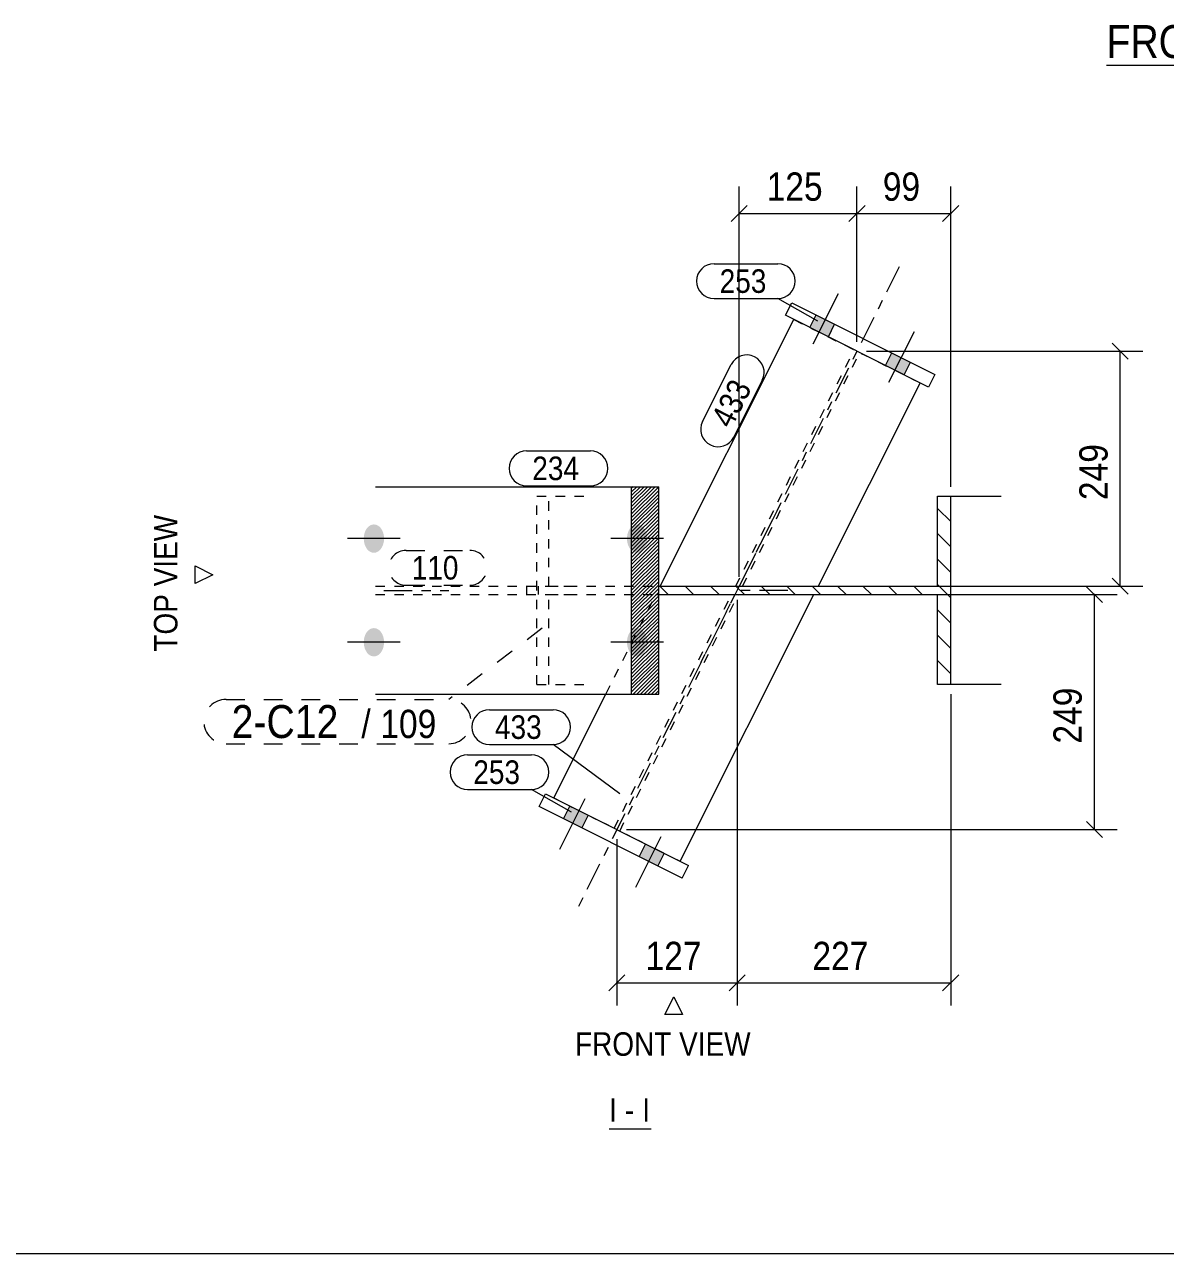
# Model space of a CAD drawing. Header units: millimetres. Extents: x 2 to 579, y 1 to 825.
# Drawn here: x 146.8 to 267.8, y 5 to 135.4 of the extents above; entities that cross this region are included whole.
import ezdxf

# ---------------------------------------------------------------- set-up
doc = ezdxf.new("R2010")
doc.units = ezdxf.units.MM
for name, pattern in [('XKITLINE00', [0]), ('XKITLINE01', [4, 1, -1, 1, -1]), ('XKITLINE02', [4, 2, -2]), ('XKITLINE03', [6, 3, -1, 1, -1])]:
    doc.linetypes.add(name, pattern=pattern)
for name, color, linetype, lineweight in [('Bolt', 3, 'Continuous', 0), ('Dimensions', 7, 'Continuous', 0), ('DrawingSheet', 5, 'Continuous', 0), ('OtherObjectType', 7, 'Continuous', 0), ('Part', 2, 'Continuous', 0), ('PartMark', 7, 'Continuous', 0)]:
    doc.layers.add(name, color=color, linetype=linetype, lineweight=lineweight)
doc.styles.add('ARIAL', font='ARIAL.TTF')

# ---------------------------------------------------------------- blocks, each defined once
blk = doc.blocks.new('*A13')
at = {"layer": 'Part', "color": 7, "linetype": 'XKITLINE00', "lineweight": 0}
for p, q in [((211.38, 86.36), (211.21, 86.19)), ((211.76, 86.36), (211.21, 85.81)), ((212.15, 86.36), (211.21, 85.42)), ((212.53, 86.36), (211.21, 85.03)), ((212.92, 86.36), (211.21, 84.65)), ((213.31, 86.36), (211.21, 84.26)), ((213.69, 86.36), (211.21, 83.88)), ((214.08, 86.36), (211.21, 83.49)), ((214.08, 85.97), (211.21, 83.11)), ((214.08, 85.58), (211.21, 82.72)), ((214.08, 85.2), (211.21, 82.33)), ((214.08, 84.81), (211.21, 81.95)), ((214.08, 84.43), (211.21, 81.56)), ((214.08, 84.04), (211.21, 81.18)), ((214.08, 83.65), (211.21, 80.79)), ((214.08, 83.27), (211.21, 80.4)), ((214.08, 82.88), (211.21, 80.02)), ((214.08, 82.5), (211.21, 79.63)), ((214.08, 82.11), (211.21, 79.25)), ((214.08, 81.72), (211.21, 78.86)), ((214.08, 81.34), (211.21, 78.47)), ((214.08, 80.95), (211.21, 78.09)), ((214.08, 80.57), (211.21, 77.7)), ((214.08, 80.18), (211.21, 77.32)), ((214.08, 79.8), (211.21, 76.93)), ((214.08, 79.41), (211.21, 76.54)), ((214.08, 79.02), (211.21, 76.16)), ((214.08, 78.64), (211.21, 75.77)), ((214.08, 78.25), (211.21, 75.39)), ((214.08, 77.87), (211.21, 75)), ((214.08, 77.48), (211.21, 74.61)), ((214.08, 77.09), (211.21, 74.23)), ((214.08, 76.71), (211.21, 73.84)), ((214.08, 76.32), (211.21, 73.46)), ((214.08, 75.94), (211.21, 73.07)), ((214.08, 75.55), (211.21, 72.68)), ((214.08, 75.16), (211.21, 72.3)), ((214.08, 74.78), (211.21, 71.91)), ((214.08, 74.39), (211.21, 71.53)), ((214.08, 74.01), (211.21, 71.14)), ((214.08, 73.62), (211.21, 70.76)), ((214.08, 73.23), (211.21, 70.37)), ((214.08, 72.85), (211.21, 69.98)), ((214.08, 72.46), (211.21, 69.6)), ((214.08, 72.08), (211.21, 69.21)), ((214.08, 71.69), (211.21, 68.83)), ((214.08, 71.3), (211.21, 68.44)), ((214.08, 70.92), (211.21, 68.05)), ((214.08, 70.53), (211.21, 67.67)), ((214.08, 70.15), (211.21, 67.28)), ((214.08, 69.76), (211.21, 66.9)), ((214.08, 69.37), (211.21, 66.51)), ((214.08, 68.99), (211.21, 66.12)), ((214.08, 68.6), (211.21, 65.74)), ((214.08, 68.22), (211.21, 65.35)), ((214.08, 67.83), (211.21, 64.97)), ((214.08, 67.45), (211.21, 64.58)), ((214.08, 67.06), (211.38, 64.36)), ((214.08, 66.67), (211.76, 64.36)), ((214.08, 66.29), (212.15, 64.36)), ((214.08, 65.9), (212.53, 64.36)), ((214.08, 65.52), (212.92, 64.36)), ((214.08, 65.13), (213.31, 64.36)), ((214.08, 64.74), (213.69, 64.36))]:
    blk.add_line(p, q, dxfattribs=at)
blk = doc.blocks.new('*A14')
at = {"layer": 'Part', "color": 7, "linetype": 'XKITLINE00', "lineweight": 0}
for p, q in [((243.71, 84.01), (243.65, 84.07)), ((245.06, 82.66), (243.71, 84.01)), ((245.06, 79.97), (243.65, 81.38)), ((245.06, 77.27), (243.65, 78.68)), ((215.1, 74.91), (214.2, 75.81)), ((217.79, 74.91), (216.89, 75.81)), ((220.49, 74.91), (219.59, 75.81)), ((223.18, 74.91), (222.28, 75.81)), ((225.87, 74.91), (224.97, 75.81)), ((228.57, 74.91), (227.67, 75.81)), ((231.26, 74.91), (230.36, 75.81)), ((233.96, 74.91), (233.06, 75.81)), ((236.65, 74.91), (235.75, 75.81)), ((239.35, 74.91), (238.45, 75.81)), ((242.04, 74.91), (241.14, 75.81)), ((245.06, 74.58), (243.65, 75.99)), ((245.06, 71.89), (243.65, 73.29)), ((245.06, 69.19), (243.65, 70.6)), ((245.06, 66.5), (243.65, 67.91))]:
    blk.add_line(p, q, dxfattribs=at)
blk = doc.blocks.new('*A152')
at = {"layer": 'Bolt'}
for points in [[(184.94, 80.82), (184.94, 80.78), (184.94, 80.75), (184.93, 80.71), (184.93, 80.67), (184.93, 80.64), (184.92, 80.6), (184.92, 80.56), (184.91, 80.53), (184.91, 80.49), (184.9, 80.46), (184.89, 80.42), (184.88, 80.39), (184.88, 80.35), (184.87, 80.32), (184.86, 80.28), (184.85, 80.25), (184.83, 80.21), (184.82, 80.18), (184.81, 80.15), (184.8, 80.12), (184.79, 80.08), (184.77, 80.05), (184.76, 80.02), (184.74, 79.99), (184.73, 79.96), (184.71, 79.93), (184.69, 79.9), (184.68, 79.88), (184.66, 79.85), (184.64, 79.82), (184.62, 79.8), (184.6, 79.77), (184.59, 79.74), (184.57, 79.72), (184.55, 79.7), (184.52, 79.67), (184.5, 79.65), (184.48, 79.63), (184.46, 79.61), (184.44, 79.59), (184.42, 79.57), (184.39, 79.55), (184.37, 79.53), (184.35, 79.52), (184.32, 79.5), (184.3, 79.48), (184.27, 79.47), (184.25, 79.46), (184.23, 79.44), (184.2, 79.43), (184.18, 79.42), (184.15, 79.41), (184.12, 79.4), (184.1, 79.39), (184.07, 79.38), (184.05, 79.38), (184.02, 79.37), (184, 79.37), (183.97, 79.36), (183.94, 79.36), (183.92, 79.36), (183.89, 79.36), (183.86, 79.36), (183.84, 79.36), (183.81, 79.36), (183.78, 79.36), (183.76, 79.36), (183.73, 79.37), (183.71, 79.37), (183.68, 79.38), (183.65, 79.38), (183.63, 79.39), (183.6, 79.4), (183.58, 79.41), (183.55, 79.42), (183.53, 79.43), (183.5, 79.44), (183.48, 79.46), (183.45, 79.47), (183.43, 79.48), (183.4, 79.5), (183.38, 79.52), (183.36, 79.53), (183.33, 79.55), (183.31, 79.57), (183.29, 79.59), (183.27, 79.61), (183.25, 79.63), (183.22, 79.65), (183.2, 79.67), (183.18, 79.7), (183.16, 79.72), (183.14, 79.74), (183.12, 79.77), (183.1, 79.8), (183.09, 79.82), (183.07, 79.85), (183.05, 79.88), (183.03, 79.9), (183.02, 79.93), (183, 79.96), (182.99, 79.99), (182.97, 80.02), (182.96, 80.05), (182.94, 80.08), (182.93, 80.12), (182.92, 80.15), (182.9, 80.18), (182.89, 80.21), (182.88, 80.25), (182.87, 80.28), (182.86, 80.32), (182.85, 80.35), (182.84, 80.39), (182.84, 80.42), (182.83, 80.46), (182.82, 80.49), (182.82, 80.53), (182.81, 80.56), (182.81, 80.6), (182.8, 80.64), (182.8, 80.67), (182.8, 80.71), (182.79, 80.75), (182.79, 80.78), (182.79, 80.82), (182.79, 80.86), (182.79, 80.89), (182.79, 80.93), (182.79, 80.97), (182.8, 81), (182.8, 81.04), (182.8, 81.08), (182.81, 81.11), (182.81, 81.15), (182.82, 81.18), (182.82, 81.22), (182.83, 81.26), (182.84, 81.29), (182.84, 81.33), (182.85, 81.36), (182.86, 81.4), (182.87, 81.43), (182.88, 81.46), (182.89, 81.5), (182.9, 81.53), (182.92, 81.56), (182.93, 81.6), (182.94, 81.63), (182.96, 81.66), (182.97, 81.69), (182.99, 81.72), (183, 81.75), (183.02, 81.78), (183.03, 81.81), (183.05, 81.84), (183.07, 81.86), (183.09, 81.89), (183.1, 81.92), (183.12, 81.94), (183.14, 81.97), (183.16, 81.99), (183.18, 82.02), (183.2, 82.04), (183.22, 82.06), (183.25, 82.08), (183.27, 82.1), (183.29, 82.12), (183.31, 82.14), (183.33, 82.16), (183.36, 82.18), (183.38, 82.2), (183.4, 82.21), (183.43, 82.23), (183.45, 82.24), (183.48, 82.26), (183.5, 82.27), (183.53, 82.28), (183.55, 82.29), (183.58, 82.3), (183.6, 82.31), (183.63, 82.32), (183.65, 82.33), (183.68, 82.33), (183.71, 82.34), (183.73, 82.34), (183.76, 82.35), (183.78, 82.35), (183.81, 82.35), (183.84, 82.36), (183.86, 82.36), (183.89, 82.36), (183.92, 82.35), (183.94, 82.35), (183.97, 82.35), (184, 82.34), (184.02, 82.34), (184.05, 82.33), (184.07, 82.33), (184.1, 82.32), (184.12, 82.31), (184.15, 82.3), (184.18, 82.29), (184.2, 82.28), (184.23, 82.27), (184.25, 82.26), (184.27, 82.24), (184.3, 82.23), (184.32, 82.21), (184.35, 82.2), (184.37, 82.18), (184.39, 82.16), (184.42, 82.14), (184.44, 82.12), (184.46, 82.1), (184.48, 82.08), (184.5, 82.06), (184.52, 82.04), (184.55, 82.02), (184.57, 81.99), (184.59, 81.97), (184.6, 81.94), (184.62, 81.92), (184.64, 81.89), (184.66, 81.86), (184.68, 81.84), (184.69, 81.81), (184.71, 81.78), (184.73, 81.75), (184.74, 81.72), (184.76, 81.69), (184.77, 81.66), (184.79, 81.63), (184.8, 81.6), (184.81, 81.56), (184.82, 81.53), (184.83, 81.5), (184.85, 81.46), (184.86, 81.43), (184.87, 81.4), (184.88, 81.36), (184.88, 81.33), (184.89, 81.29), (184.9, 81.26), (184.91, 81.22), (184.91, 81.18), (184.92, 81.15), (184.92, 81.11), (184.93, 81.08), (184.93, 81.04), (184.93, 81), (184.94, 80.97), (184.94, 80.93), (184.94, 80.89), (184.94, 80.86)], [(212.86, 80.82), (212.86, 80.78), (212.86, 80.75), (212.86, 80.71), (212.86, 80.67), (212.85, 80.64), (212.85, 80.6), (212.84, 80.56), (212.84, 80.53), (212.83, 80.49), (212.82, 80.46), (212.82, 80.42), (212.81, 80.39), (212.8, 80.35), (212.79, 80.32), (212.78, 80.28), (212.77, 80.25), (212.76, 80.21), (212.75, 80.18), (212.74, 80.15), (212.72, 80.12), (212.71, 80.08), (212.7, 80.05), (212.68, 80.02), (212.67, 79.99), (212.65, 79.96), (212.64, 79.93), (212.62, 79.9), (212.6, 79.88), (212.59, 79.85), (212.57, 79.82), (212.55, 79.8), (212.53, 79.77), (212.51, 79.74), (212.49, 79.72), (212.47, 79.7), (212.45, 79.67), (212.43, 79.65), (212.41, 79.63), (212.39, 79.61), (212.36, 79.59), (212.34, 79.57), (212.32, 79.55), (212.3, 79.53), (212.27, 79.52), (212.25, 79.5), (212.22, 79.48), (212.2, 79.47), (212.18, 79.46), (212.15, 79.44), (212.13, 79.43), (212.1, 79.42), (212.08, 79.41), (212.05, 79.4), (212.02, 79.39), (212, 79.38), (211.97, 79.38), (211.95, 79.37), (211.92, 79.37), (211.89, 79.36), (211.87, 79.36), (211.84, 79.36), (211.82, 79.36), (211.79, 79.36), (211.76, 79.36), (211.74, 79.36), (211.71, 79.36), (211.68, 79.36), (211.66, 79.37), (211.63, 79.37), (211.61, 79.38), (211.58, 79.38), (211.55, 79.39), (211.53, 79.4), (211.5, 79.41), (211.48, 79.42), (211.45, 79.43), (211.43, 79.44), (211.4, 79.46), (211.38, 79.47), (211.35, 79.48), (211.33, 79.5), (211.31, 79.52), (211.28, 79.53), (211.26, 79.55), (211.24, 79.57), (211.21, 79.59), (211.19, 79.61), (211.17, 79.63), (211.15, 79.65), (211.13, 79.67), (211.11, 79.7), (211.09, 79.72), (211.07, 79.74), (211.05, 79.77), (211.03, 79.8), (211.01, 79.82), (210.99, 79.85), (210.98, 79.88), (210.96, 79.9), (210.94, 79.93), (210.93, 79.96), (210.91, 79.99), (210.9, 80.02), (210.88, 80.05), (210.87, 80.08), (210.86, 80.12), (210.84, 80.15), (210.83, 80.18), (210.82, 80.21), (210.81, 80.25), (210.8, 80.28), (210.79, 80.32), (210.78, 80.35), (210.77, 80.39), (210.76, 80.42), (210.75, 80.46), (210.75, 80.49), (210.74, 80.53), (210.74, 80.56), (210.73, 80.6), (210.73, 80.64), (210.72, 80.67), (210.72, 80.71), (210.72, 80.75), (210.72, 80.78), (210.72, 80.82), (210.72, 80.86), (210.72, 80.89), (210.72, 80.93), (210.72, 80.97), (210.72, 81), (210.72, 81.04), (210.73, 81.08), (210.73, 81.11), (210.74, 81.15), (210.74, 81.18), (210.75, 81.22), (210.75, 81.26), (210.76, 81.29), (210.77, 81.33), (210.78, 81.36), (210.79, 81.4), (210.8, 81.43), (210.81, 81.46), (210.82, 81.5), (210.83, 81.53), (210.84, 81.56), (210.86, 81.6), (210.87, 81.63), (210.88, 81.66), (210.9, 81.69), (210.91, 81.72), (210.93, 81.75), (210.94, 81.78), (210.96, 81.81), (210.98, 81.84), (210.99, 81.86), (211.01, 81.89), (211.03, 81.92), (211.05, 81.94), (211.07, 81.97), (211.09, 81.99), (211.11, 82.02), (211.13, 82.04), (211.15, 82.06), (211.17, 82.08), (211.19, 82.1), (211.21, 82.12), (211.24, 82.14), (211.26, 82.16), (211.28, 82.18), (211.31, 82.2), (211.33, 82.21), (211.35, 82.23), (211.38, 82.24), (211.4, 82.26), (211.43, 82.27), (211.45, 82.28), (211.48, 82.29), (211.5, 82.3), (211.53, 82.31), (211.55, 82.32), (211.58, 82.33), (211.61, 82.33), (211.63, 82.34), (211.66, 82.34), (211.68, 82.35), (211.71, 82.35), (211.74, 82.35), (211.76, 82.36), (211.79, 82.36), (211.82, 82.36), (211.84, 82.35), (211.87, 82.35), (211.89, 82.35), (211.92, 82.34), (211.95, 82.34), (211.97, 82.33), (212, 82.33), (212.02, 82.32), (212.05, 82.31), (212.08, 82.3), (212.1, 82.29), (212.13, 82.28), (212.15, 82.27), (212.18, 82.26), (212.2, 82.24), (212.22, 82.23), (212.25, 82.21), (212.27, 82.2), (212.3, 82.18), (212.32, 82.16), (212.34, 82.14), (212.36, 82.12), (212.39, 82.1), (212.41, 82.08), (212.43, 82.06), (212.45, 82.04), (212.47, 82.02), (212.49, 81.99), (212.51, 81.97), (212.53, 81.94), (212.55, 81.92), (212.57, 81.89), (212.59, 81.86), (212.6, 81.84), (212.62, 81.81), (212.64, 81.78), (212.65, 81.75), (212.67, 81.72), (212.68, 81.69), (212.7, 81.66), (212.71, 81.63), (212.72, 81.6), (212.74, 81.56), (212.75, 81.53), (212.76, 81.5), (212.77, 81.46), (212.78, 81.43), (212.79, 81.4), (212.8, 81.36), (212.81, 81.33), (212.82, 81.29), (212.82, 81.26), (212.83, 81.22), (212.84, 81.18), (212.84, 81.15), (212.85, 81.11), (212.85, 81.08), (212.86, 81.04), (212.86, 81), (212.86, 80.97), (212.86, 80.93), (212.86, 80.89), (212.86, 80.86)], [(184.94, 69.82), (184.94, 69.78), (184.94, 69.75), (184.93, 69.71), (184.93, 69.67), (184.93, 69.64), (184.92, 69.6), (184.92, 69.56), (184.91, 69.53), (184.91, 69.49), (184.9, 69.46), (184.89, 69.42), (184.88, 69.39), (184.88, 69.35), (184.87, 69.32), (184.86, 69.28), (184.85, 69.25), (184.83, 69.21), (184.82, 69.18), (184.81, 69.15), (184.8, 69.12), (184.79, 69.08), (184.77, 69.05), (184.76, 69.02), (184.74, 68.99), (184.73, 68.96), (184.71, 68.93), (184.69, 68.9), (184.68, 68.88), (184.66, 68.85), (184.64, 68.82), (184.62, 68.8), (184.6, 68.77), (184.59, 68.74), (184.57, 68.72), (184.55, 68.7), (184.52, 68.67), (184.5, 68.65), (184.48, 68.63), (184.46, 68.61), (184.44, 68.59), (184.42, 68.57), (184.39, 68.55), (184.37, 68.53), (184.35, 68.52), (184.32, 68.5), (184.3, 68.48), (184.27, 68.47), (184.25, 68.46), (184.23, 68.44), (184.2, 68.43), (184.18, 68.42), (184.15, 68.41), (184.12, 68.4), (184.1, 68.39), (184.07, 68.38), (184.05, 68.38), (184.02, 68.37), (184, 68.37), (183.97, 68.36), (183.94, 68.36), (183.92, 68.36), (183.89, 68.36), (183.86, 68.36), (183.84, 68.36), (183.81, 68.36), (183.78, 68.36), (183.76, 68.36), (183.73, 68.37), (183.71, 68.37), (183.68, 68.38), (183.65, 68.38), (183.63, 68.39), (183.6, 68.4), (183.58, 68.41), (183.55, 68.42), (183.53, 68.43), (183.5, 68.44), (183.48, 68.46), (183.45, 68.47), (183.43, 68.48), (183.4, 68.5), (183.38, 68.52), (183.36, 68.53), (183.33, 68.55), (183.31, 68.57), (183.29, 68.59), (183.27, 68.61), (183.25, 68.63), (183.22, 68.65), (183.2, 68.67), (183.18, 68.7), (183.16, 68.72), (183.14, 68.74), (183.12, 68.77), (183.1, 68.8), (183.09, 68.82), (183.07, 68.85), (183.05, 68.88), (183.03, 68.9), (183.02, 68.93), (183, 68.96), (182.99, 68.99), (182.97, 69.02), (182.96, 69.05), (182.94, 69.08), (182.93, 69.12), (182.92, 69.15), (182.9, 69.18), (182.89, 69.21), (182.88, 69.25), (182.87, 69.28), (182.86, 69.32), (182.85, 69.35), (182.84, 69.39), (182.84, 69.42), (182.83, 69.46), (182.82, 69.49), (182.82, 69.53), (182.81, 69.56), (182.81, 69.6), (182.8, 69.64), (182.8, 69.67), (182.8, 69.71), (182.79, 69.75), (182.79, 69.78), (182.79, 69.82), (182.79, 69.86), (182.79, 69.89), (182.79, 69.93), (182.79, 69.97), (182.8, 70), (182.8, 70.04), (182.8, 70.08), (182.81, 70.11), (182.81, 70.15), (182.82, 70.18), (182.82, 70.22), (182.83, 70.26), (182.84, 70.29), (182.84, 70.33), (182.85, 70.36), (182.86, 70.4), (182.87, 70.43), (182.88, 70.46), (182.89, 70.5), (182.9, 70.53), (182.92, 70.56), (182.93, 70.6), (182.94, 70.63), (182.96, 70.66), (182.97, 70.69), (182.99, 70.72), (183, 70.75), (183.02, 70.78), (183.03, 70.81), (183.05, 70.84), (183.07, 70.86), (183.09, 70.89), (183.1, 70.92), (183.12, 70.94), (183.14, 70.97), (183.16, 70.99), (183.18, 71.02), (183.2, 71.04), (183.22, 71.06), (183.25, 71.08), (183.27, 71.1), (183.29, 71.12), (183.31, 71.14), (183.33, 71.16), (183.36, 71.18), (183.38, 71.2), (183.4, 71.21), (183.43, 71.23), (183.45, 71.24), (183.48, 71.26), (183.5, 71.27), (183.53, 71.28), (183.55, 71.29), (183.58, 71.3), (183.6, 71.31), (183.63, 71.32), (183.65, 71.33), (183.68, 71.33), (183.71, 71.34), (183.73, 71.34), (183.76, 71.35), (183.78, 71.35), (183.81, 71.35), (183.84, 71.36), (183.86, 71.36), (183.89, 71.36), (183.92, 71.35), (183.94, 71.35), (183.97, 71.35), (184, 71.34), (184.02, 71.34), (184.05, 71.33), (184.07, 71.33), (184.1, 71.32), (184.12, 71.31), (184.15, 71.3), (184.18, 71.29), (184.2, 71.28), (184.23, 71.27), (184.25, 71.26), (184.27, 71.24), (184.3, 71.23), (184.32, 71.21), (184.35, 71.2), (184.37, 71.18), (184.39, 71.16), (184.42, 71.14), (184.44, 71.12), (184.46, 71.1), (184.48, 71.08), (184.5, 71.06), (184.52, 71.04), (184.55, 71.02), (184.57, 70.99), (184.59, 70.97), (184.6, 70.94), (184.62, 70.92), (184.64, 70.89), (184.66, 70.86), (184.68, 70.84), (184.69, 70.81), (184.71, 70.78), (184.73, 70.75), (184.74, 70.72), (184.76, 70.69), (184.77, 70.66), (184.79, 70.63), (184.8, 70.6), (184.81, 70.56), (184.82, 70.53), (184.83, 70.5), (184.85, 70.46), (184.86, 70.43), (184.87, 70.4), (184.88, 70.36), (184.88, 70.33), (184.89, 70.29), (184.9, 70.26), (184.91, 70.22), (184.91, 70.18), (184.92, 70.15), (184.92, 70.11), (184.93, 70.08), (184.93, 70.04), (184.93, 70), (184.94, 69.97), (184.94, 69.93), (184.94, 69.89), (184.94, 69.86)], [(212.86, 69.82), (212.86, 69.78), (212.86, 69.75), (212.86, 69.71), (212.86, 69.67), (212.85, 69.64), (212.85, 69.6), (212.84, 69.56), (212.84, 69.53), (212.83, 69.49), (212.82, 69.46), (212.82, 69.42), (212.81, 69.39), (212.8, 69.35), (212.79, 69.32), (212.78, 69.28), (212.77, 69.25), (212.76, 69.21), (212.75, 69.18), (212.74, 69.15), (212.72, 69.12), (212.71, 69.08), (212.7, 69.05), (212.68, 69.02), (212.67, 68.99), (212.65, 68.96), (212.64, 68.93), (212.62, 68.9), (212.6, 68.88), (212.59, 68.85), (212.57, 68.82), (212.55, 68.8), (212.53, 68.77), (212.51, 68.74), (212.49, 68.72), (212.47, 68.7), (212.45, 68.67), (212.43, 68.65), (212.41, 68.63), (212.39, 68.61), (212.36, 68.59), (212.34, 68.57), (212.32, 68.55), (212.3, 68.53), (212.27, 68.52), (212.25, 68.5), (212.22, 68.48), (212.2, 68.47), (212.18, 68.46), (212.15, 68.44), (212.13, 68.43), (212.1, 68.42), (212.08, 68.41), (212.05, 68.4), (212.02, 68.39), (212, 68.38), (211.97, 68.38), (211.95, 68.37), (211.92, 68.37), (211.89, 68.36), (211.87, 68.36), (211.84, 68.36), (211.82, 68.36), (211.79, 68.36), (211.76, 68.36), (211.74, 68.36), (211.71, 68.36), (211.68, 68.36), (211.66, 68.37), (211.63, 68.37), (211.61, 68.38), (211.58, 68.38), (211.55, 68.39), (211.53, 68.4), (211.5, 68.41), (211.48, 68.42), (211.45, 68.43), (211.43, 68.44), (211.4, 68.46), (211.38, 68.47), (211.35, 68.48), (211.33, 68.5), (211.31, 68.52), (211.28, 68.53), (211.26, 68.55), (211.24, 68.57), (211.21, 68.59), (211.19, 68.61), (211.17, 68.63), (211.15, 68.65), (211.13, 68.67), (211.11, 68.7), (211.09, 68.72), (211.07, 68.74), (211.05, 68.77), (211.03, 68.8), (211.01, 68.82), (210.99, 68.85), (210.98, 68.88), (210.96, 68.9), (210.94, 68.93), (210.93, 68.96), (210.91, 68.99), (210.9, 69.02), (210.88, 69.05), (210.87, 69.08), (210.86, 69.12), (210.84, 69.15), (210.83, 69.18), (210.82, 69.21), (210.81, 69.25), (210.8, 69.28), (210.79, 69.32), (210.78, 69.35), (210.77, 69.39), (210.76, 69.42), (210.75, 69.46), (210.75, 69.49), (210.74, 69.53), (210.74, 69.56), (210.73, 69.6), (210.73, 69.64), (210.72, 69.67), (210.72, 69.71), (210.72, 69.75), (210.72, 69.78), (210.72, 69.82), (210.72, 69.86), (210.72, 69.89), (210.72, 69.93), (210.72, 69.97), (210.72, 70), (210.72, 70.04), (210.73, 70.08), (210.73, 70.11), (210.74, 70.15), (210.74, 70.18), (210.75, 70.22), (210.75, 70.26), (210.76, 70.29), (210.77, 70.33), (210.78, 70.36), (210.79, 70.4), (210.8, 70.43), (210.81, 70.46), (210.82, 70.5), (210.83, 70.53), (210.84, 70.56), (210.86, 70.6), (210.87, 70.63), (210.88, 70.66), (210.9, 70.69), (210.91, 70.72), (210.93, 70.75), (210.94, 70.78), (210.96, 70.81), (210.98, 70.84), (210.99, 70.86), (211.01, 70.89), (211.03, 70.92), (211.05, 70.94), (211.07, 70.97), (211.09, 70.99), (211.11, 71.02), (211.13, 71.04), (211.15, 71.06), (211.17, 71.08), (211.19, 71.1), (211.21, 71.12), (211.24, 71.14), (211.26, 71.16), (211.28, 71.18), (211.31, 71.2), (211.33, 71.21), (211.35, 71.23), (211.38, 71.24), (211.4, 71.26), (211.43, 71.27), (211.45, 71.28), (211.48, 71.29), (211.5, 71.3), (211.53, 71.31), (211.55, 71.32), (211.58, 71.33), (211.61, 71.33), (211.63, 71.34), (211.66, 71.34), (211.68, 71.35), (211.71, 71.35), (211.74, 71.35), (211.76, 71.36), (211.79, 71.36), (211.82, 71.36), (211.84, 71.35), (211.87, 71.35), (211.89, 71.35), (211.92, 71.34), (211.95, 71.34), (211.97, 71.33), (212, 71.33), (212.02, 71.32), (212.05, 71.31), (212.08, 71.3), (212.1, 71.29), (212.13, 71.28), (212.15, 71.27), (212.18, 71.26), (212.2, 71.24), (212.22, 71.23), (212.25, 71.21), (212.27, 71.2), (212.3, 71.18), (212.32, 71.16), (212.34, 71.14), (212.36, 71.12), (212.39, 71.1), (212.41, 71.08), (212.43, 71.06), (212.45, 71.04), (212.47, 71.02), (212.49, 70.99), (212.51, 70.97), (212.53, 70.94), (212.55, 70.92), (212.57, 70.89), (212.59, 70.86), (212.6, 70.84), (212.62, 70.81), (212.64, 70.78), (212.65, 70.75), (212.67, 70.72), (212.68, 70.69), (212.7, 70.66), (212.71, 70.63), (212.72, 70.6), (212.74, 70.56), (212.75, 70.53), (212.76, 70.5), (212.77, 70.46), (212.78, 70.43), (212.79, 70.4), (212.8, 70.36), (212.81, 70.33), (212.82, 70.29), (212.82, 70.26), (212.83, 70.22), (212.84, 70.18), (212.84, 70.15), (212.85, 70.11), (212.85, 70.08), (212.86, 70.04), (212.86, 70), (212.86, 69.97), (212.86, 69.93), (212.86, 69.89), (212.86, 69.86)]]:
    blk.add_hatch(color=3, dxfattribs=at).paths.add_polyline_path(points, flags=17)
at = {"layer": 'Bolt', "color": 3, "linetype": 'XKITLINE00', "lineweight": 0}
for p, q in [((186.66, 80.86), (181.07, 80.86)), ((214.58, 80.86), (209, 80.86)), ((186.66, 69.86), (181.07, 69.86)), ((214.58, 69.86), (209, 69.86))]:
    blk.add_line(p, q, dxfattribs=at)
blk = doc.blocks.new('*A153')
at = {"layer": 'Bolt'}
for points in [[(230.11, 103.25), (230.79, 104.59), (232.75, 103.61), (232.08, 102.27)], [(230.11, 103.25), (230.79, 104.59), (232.75, 103.61), (232.08, 102.27)], [(230.11, 103.25), (230.79, 104.59), (232.75, 103.61), (232.08, 102.27)], [(238.16, 99.22), (238.83, 100.56), (240.8, 99.57), (240.13, 98.23)], [(238.16, 99.22), (238.83, 100.56), (240.8, 99.57), (240.13, 98.23)], [(238.16, 99.22), (238.83, 100.56), (240.8, 99.57), (240.13, 98.23)]]:
    blk.add_hatch(color=3, dxfattribs=at).paths.add_polyline_path(points, flags=17)
at = {"layer": 'Bolt', "color": 3, "linetype": 'XKITLINE00', "lineweight": 0}
for p, q in [((230.47, 101.51), (233.16, 106.87)), ((230.47, 101.51), (233.16, 106.87)), ((230.47, 101.51), (233.16, 106.87)), ((230.11, 103.25), (230.79, 104.59)), ((230.11, 103.25), (230.79, 104.59)), ((230.11, 103.25), (230.79, 104.59)), ((232.08, 102.27), (232.75, 103.61)), ((232.08, 102.27), (232.75, 103.61)), ((232.08, 102.27), (232.75, 103.61)), ((238.51, 97.47), (241.21, 102.84)), ((238.51, 97.47), (241.21, 102.84)), ((238.51, 97.47), (241.21, 102.84)), ((238.16, 99.22), (238.83, 100.56)), ((238.16, 99.22), (238.83, 100.56)), ((238.16, 99.22), (238.83, 100.56)), ((240.13, 98.23), (240.8, 99.57)), ((240.13, 98.23), (240.8, 99.57)), ((240.13, 98.23), (240.8, 99.57))]:
    blk.add_line(p, q, dxfattribs=at)
blk = doc.blocks.new('*A154')
at = {"layer": 'Bolt'}
for points in [[(203.98, 51.14), (204.65, 52.48), (206.61, 51.5), (205.94, 50.15)], [(203.98, 51.14), (204.65, 52.48), (206.61, 51.5), (205.94, 50.15)], [(203.98, 51.14), (204.65, 52.48), (206.61, 51.5), (205.94, 50.15)], [(212.02, 47.11), (212.69, 48.45), (214.66, 47.46), (213.99, 46.12)], [(212.02, 47.11), (212.69, 48.45), (214.66, 47.46), (213.99, 46.12)], [(212.02, 47.11), (212.69, 48.45), (214.66, 47.46), (213.99, 46.12)]]:
    blk.add_hatch(color=3, dxfattribs=at).paths.add_polyline_path(points, flags=17)
at = {"layer": 'Bolt', "color": 3, "linetype": 'XKITLINE00', "lineweight": 0}
for p, q in [((206.26, 53.24), (203.57, 47.88)), ((206.26, 53.24), (203.57, 47.88)), ((206.26, 53.24), (203.57, 47.88)), ((204.65, 52.48), (203.98, 51.14)), ((204.65, 52.48), (203.98, 51.14)), ((204.65, 52.48), (203.98, 51.14)), ((206.61, 51.5), (205.94, 50.15)), ((206.61, 51.5), (205.94, 50.15)), ((206.61, 51.5), (205.94, 50.15)), ((214.3, 49.2), (211.61, 43.84)), ((214.3, 49.2), (211.61, 43.84)), ((214.3, 49.2), (211.61, 43.84)), ((212.69, 48.45), (212.02, 47.11)), ((212.69, 48.45), (212.02, 47.11)), ((212.69, 48.45), (212.02, 47.11)), ((214.66, 47.46), (213.99, 46.12)), ((214.66, 47.46), (213.99, 46.12)), ((214.66, 47.46), (213.99, 46.12))]:
    blk.add_line(p, q, dxfattribs=at)
blk = doc.blocks.new('*A155')
at = {"layer": 'Part', "color": 2, "linetype": 'XKITLINE00', "lineweight": 0}
for p, q in [((184.03, 86.36), (214.08, 86.36)), ((211.21, 64.36), (211.21, 86.36)), ((214.08, 64.36), (214.08, 86.36)), ((184.03, 64.36), (214.08, 64.36))]:
    blk.add_line(p, q, dxfattribs=at)
blk = doc.blocks.new('*A156')
at = {"layer": 'Part', "color": 7, "linetype": 'XKITLINE01', "lineweight": 0}
for p, q in [((201.14, 85.36), (206.58, 85.36)), ((201.14, 65.36), (201.14, 85.36)), ((202.42, 75.81), (202.42, 85.36)), ((202.42, 75.81), (214.08, 75.81)), ((243.65, 75.81), (249.01, 75.81)), ((202.42, 74.91), (214.08, 74.91)), ((202.42, 65.36), (202.42, 74.91)), ((243.65, 74.91), (249.01, 74.91)), ((201.14, 65.36), (206.58, 65.36))]:
    blk.add_line(p, q, dxfattribs=at)
at = {"layer": 'Part', "color": 2, "linetype": 'XKITLINE00', "lineweight": 0}
for p, q in [((243.65, 75.81), (243.65, 85.36)), ((243.65, 85.36), (250.42, 85.36)), ((245.06, 65.36), (245.06, 85.36)), ((214.08, 75.81), (243.65, 75.81)), ((214.08, 74.91), (214.08, 75.81)), ((214.08, 74.91), (243.65, 74.91)), ((243.65, 65.36), (243.65, 74.91)), ((250.42, 65.36), (243.65, 65.36))]:
    blk.add_line(p, q, dxfattribs=at)
at = {"layer": 'Part', "color": 7, "linetype": 'XKITLINE03', "lineweight": 0}
blk.add_line((227.79, 75.36), (222.43, 75.36), dxfattribs=at)
blk = doc.blocks.new('*A157')
at = {"layer": 'Part', "color": 7, "linetype": 'XKITLINE03', "lineweight": 0}
blk.add_line((226.64, 83.84), (205.17, 41.03), dxfattribs=at)
at = {"layer": 'Part', "color": 7, "linetype": 'XKITLINE01', "lineweight": 0}
for p, q in [((208.48, 64.36), (213.77, 74.91)), ((209.36, 50.12), (221.8, 74.91)), ((209.94, 49.82), (222.52, 74.91)), ((213.77, 74.91), (230.55, 74.91)), ((202.95, 53.33), (216.36, 46.61))]:
    blk.add_line(p, q, dxfattribs=at)
at = {"layer": 'Part', "color": 2, "linetype": 'XKITLINE00', "lineweight": 0}
for p, q in [((216.36, 46.61), (230.55, 74.91)), ((202.95, 53.33), (208.48, 64.36))]:
    blk.add_line(p, q, dxfattribs=at)
blk = doc.blocks.new('*A158')
at = {"layer": 'Part', "color": 7, "linetype": 'XKITLINE03', "lineweight": 0}
blk.add_line((239.6, 109.68), (218.13, 66.87), dxfattribs=at)
at = {"layer": 'Part', "color": 2, "linetype": 'XKITLINE00', "lineweight": 0}
for p, q in [((214.22, 75.81), (228.42, 104.1)), ((241.82, 97.38), (231, 75.81))]:
    blk.add_line(p, q, dxfattribs=at)
at = {"layer": 'Part', "color": 7, "linetype": 'XKITLINE01', "lineweight": 0}
for p, q in [((228.42, 104.1), (241.82, 97.38)), ((222.25, 75.81), (234.83, 100.89)), ((222.98, 75.81), (235.41, 100.6)), ((214.22, 75.81), (231, 75.81))]:
    blk.add_line(p, q, dxfattribs=at)
blk = doc.blocks.new('*A159')
at = {"layer": 'Part', "color": 2, "linetype": 'XKITLINE00', "lineweight": 0}
for p, q in [((227.52, 104.55), (228.2, 105.89)), ((228.2, 105.89), (243.39, 98.27)), ((242.72, 96.93), (227.52, 104.55)), ((243.39, 98.27), (242.72, 96.93))]:
    blk.add_line(p, q, dxfattribs=at)
blk = doc.blocks.new('*A160')
at = {"layer": 'Part', "color": 2, "linetype": 'XKITLINE00', "lineweight": 0}
for p, q in [((201.38, 52.44), (202.06, 53.78)), ((202.06, 53.78), (217.25, 46.16)), ((216.58, 44.82), (201.38, 52.44)), ((216.58, 44.82), (217.25, 46.16))]:
    blk.add_line(p, q, dxfattribs=at)
blk = doc.blocks.new('*A161')
at = {"layer": 'Part', "color": 7, "linetype": 'XKITLINE01', "lineweight": 0}
for p, q in [((184.03, 75.81), (205.17, 75.81)), ((200.08, 74.91), (200.08, 75.81)), ((201.29, 75.81), (201.3, 74.91)), ((184.03, 74.91), (205.17, 74.91))]:
    blk.add_line(p, q, dxfattribs=at)
at = {"layer": 'Part', "color": 7, "linetype": 'XKITLINE03', "lineweight": 0}
blk.add_line((184.91, 75.36), (191.82, 75.36), dxfattribs=at)
blk = doc.blocks.new('*A162')
at = {"layer": 'DrawingSheet', "color": 5, "linetype": 'XKITLINE00', "lineweight": 0}
blk.add_line((5, 5), (579, 5), dxfattribs=at)
blk = doc.blocks.new('*A182')
at = {"layer": 'OtherObjectType', "color": 7, "linetype": 'XKITLINE00', "lineweight": 0}
blk.add_line((261.6, 131.1), (290.9, 131.1), dxfattribs=at)
at = {"layer": 'OtherObjectType', "color": 7, "style": 'ARIAL', "width": 0.85}
blk.add_text('FRONT VIEW', height=3.5, dxfattribs=at).set_placement((261.6, 131.85))
blk = doc.blocks.new('*A394')
at = {"layer": 'Dimensions', "color": 7, "linetype": 'XKITLINE00', "lineweight": 0}
for p, q in [((222.61, 76.81), (222.61, 118.21)), ((235.12, 101.74), (235.12, 118.21)), ((223.46, 116.2), (221.76, 114.51)), ((235.97, 116.2), (234.27, 114.51)), ((222.61, 115.36), (235.12, 115.36))]:
    blk.add_line(p, q, dxfattribs=at)
at = {"layer": 'Dimensions', "color": 3}
for p in [(222.61, 115.36), (235.12, 115.36)]:
    blk.add_point(p, dxfattribs=at)
at = {"layer": 'Dimensions', "color": 3, "style": 'ARIAL', "width": 0.85}
blk.add_text('125', height=3, dxfattribs=at).set_placement((225.53, 116.71))
blk = doc.blocks.new('*A395')
at = {"layer": 'Dimensions', "color": 7, "linetype": 'XKITLINE00', "lineweight": 0}
for p, q in [((235.12, 101.74), (235.12, 118.21)), ((245.06, 86.36), (245.06, 118.21)), ((235.97, 116.2), (234.27, 114.51)), ((245.91, 116.2), (244.21, 114.51)), ((235.12, 115.36), (245.06, 115.36))]:
    blk.add_line(p, q, dxfattribs=at)
at = {"layer": 'Dimensions', "color": 3}
for p in [(235.12, 115.36), (245.06, 115.36)]:
    blk.add_point(p, dxfattribs=at)
at = {"layer": 'Dimensions', "color": 3, "style": 'ARIAL', "width": 0.85}
blk.add_text('99', height=3, dxfattribs=at).set_placement((237.86, 116.71))
blk = doc.blocks.new('*A396')
at = {"layer": 'Dimensions', "color": 7, "linetype": 'XKITLINE00', "lineweight": 0}
for p, q in [((222.39, 74.36), (222.39, 31.32)), ((209.65, 48.97), (209.65, 31.32)), ((210.5, 34.57), (208.8, 32.87)), ((223.24, 34.57), (221.54, 32.87)), ((209.65, 33.72), (222.39, 33.72))]:
    blk.add_line(p, q, dxfattribs=at)
at = {"layer": 'Dimensions', "color": 3}
for p in [(209.65, 33.72), (222.39, 33.72)]:
    blk.add_point(p, dxfattribs=at)
at = {"layer": 'Dimensions', "color": 3, "style": 'ARIAL', "width": 0.85}
blk.add_text('127', height=3, dxfattribs=at).set_placement((212.68, 35.07))
blk = doc.blocks.new('*A397')
at = {"layer": 'Dimensions', "color": 7, "linetype": 'XKITLINE00', "lineweight": 0}
for p, q in [((222.39, 74.36), (222.39, 31.32)), ((245.06, 64.36), (245.06, 31.32)), ((223.24, 34.57), (221.54, 32.87)), ((245.91, 34.57), (244.21, 32.87)), ((222.39, 33.72), (245.06, 33.72))]:
    blk.add_line(p, q, dxfattribs=at)
at = {"layer": 'Dimensions', "color": 3}
for p in [(222.39, 33.72), (245.06, 33.72)]:
    blk.add_point(p, dxfattribs=at)
at = {"layer": 'Dimensions', "color": 3, "style": 'ARIAL', "width": 0.85}
blk.add_text('227', height=3, dxfattribs=at).set_placement((230.39, 35.07))
blk = doc.blocks.new('*A398')
at = {"layer": 'Dimensions', "color": 7, "linetype": 'XKITLINE00', "lineweight": 0}
for p, q in [((259.46, 75.75), (261.16, 74.06)), ((223.16, 74.91), (262.71, 74.91)), ((260.31, 49.97), (260.31, 74.91)), ((210.65, 49.97), (262.71, 49.97)), ((259.46, 50.82), (261.16, 49.12))]:
    blk.add_line(p, q, dxfattribs=at)
at = {"layer": 'Dimensions', "color": 3}
for p in [(260.31, 74.91), (260.31, 49.97)]:
    blk.add_point(p, dxfattribs=at)
at = {"layer": 'Dimensions', "color": 3, "style": 'ARIAL', "width": 0.85}
blk.add_text('249', height=3, rotation=90.0002, dxfattribs=at).set_placement((258.96, 59.1))
blk = doc.blocks.new('*A399')
at = {"layer": 'Dimensions', "color": 7, "linetype": 'XKITLINE00', "lineweight": 0}
for p, q in [((236.12, 100.74), (265.46, 100.74)), ((262.21, 101.59), (263.91, 99.89)), ((263.06, 75.81), (263.06, 100.74)), ((223.61, 75.81), (265.46, 75.81)), ((262.21, 76.65), (263.91, 74.96))]:
    blk.add_line(p, q, dxfattribs=at)
at = {"layer": 'Dimensions', "color": 3}
for p in [(263.06, 100.74), (263.06, 75.81)]:
    blk.add_point(p, dxfattribs=at)
at = {"layer": 'Dimensions', "color": 3, "style": 'ARIAL', "width": 0.85}
blk.add_text('249', height=3, rotation=90.0002, dxfattribs=at).set_placement((261.71, 84.94))
blk = doc.blocks.new('*A400')
at = {"layer": 'PartMark', "color": 7, "linetype": 'XKITLINE00', "lineweight": 0}
for p, q in [((200.07, 90.16), (206.83, 90.16)), ((200.07, 86.46), (206.83, 86.46))]:
    blk.add_line(p, q, dxfattribs=at)
for centre, start, end in [((200.07, 88.31), 90, 270), ((206.83, 88.31), 270, 90)]:
    blk.add_arc(centre, 1.85, start, end, dxfattribs=at)
at = {"layer": 'PartMark', "color": 3, "style": 'ARIAL', "width": 0.85}
blk.add_text('234', height=2.5, dxfattribs=at).set_placement((200.67, 87.06))
blk = doc.blocks.new('*A401')
at = {"layer": 'PartMark', "color": 7, "linetype": 'XKITLINE02', "lineweight": 0}
for p, q in [((201.72, 71.34), (191.82, 63.79)), ((168.17, 63.79), (191.82, 63.79)), ((168.17, 59.09), (191.82, 59.09))]:
    blk.add_line(p, q, dxfattribs=at)
for centre, start, end in [((168.17, 61.44), 90, 270), ((191.82, 61.44), 270, 90)]:
    blk.add_arc(centre, 2.35, start, end, dxfattribs=at)
at = {"layer": 'PartMark', "color": 1, "style": 'ARIAL', "width": 0.85}
blk.add_text('2-C12', height=3.5, dxfattribs=at).set_placement((168.77, 59.69))
at = {"layer": 'PartMark', "color": 3, "style": 'ARIAL', "width": 0.85}
for s, p in [('/', (182.53, 59.69)), ('109', (184.54, 59.69))]:
    blk.add_text(s, height=3, dxfattribs=at).set_placement(p)
blk = doc.blocks.new('*A402')
at = {"layer": 'PartMark', "color": 7, "linetype": 'XKITLINE00', "lineweight": 0}
for p, q in [((196.11, 62.7), (202.87, 62.7)), ((196.11, 59), (202.87, 59)), ((209.94, 53.78), (202.87, 59))]:
    blk.add_line(p, q, dxfattribs=at)
for centre, start, end in [((196.11, 60.85), 90, 270), ((202.87, 60.85), 270, 90)]:
    blk.add_arc(centre, 1.85, start, end, dxfattribs=at)
at = {"layer": 'PartMark', "color": 3, "style": 'ARIAL', "width": 0.85}
blk.add_text('433', height=2.5, dxfattribs=at).set_placement((196.71, 59.6))
blk = doc.blocks.new('*A403')
at = {"layer": 'PartMark', "color": 7, "linetype": 'XKITLINE00', "lineweight": 0}
for p, q in [((218.74, 93.28), (221.77, 99.33)), ((222.04, 91.62), (225.08, 97.67))]:
    blk.add_line(p, q, dxfattribs=at)
for centre, start, end in [((223.42, 98.5), 333.3615, 153.3615), ((220.39, 92.45), 153.3615, 333.3615)]:
    blk.add_arc(centre, 1.85, start, end, dxfattribs=at)
at = {"layer": 'PartMark', "color": 3, "style": 'ARIAL', "width": 0.85}
blk.add_text('433', height=2.5, rotation=63.3634, dxfattribs=at).set_placement((221.78, 92.43))
blk = doc.blocks.new('*A404')
at = {"layer": 'PartMark', "color": 7, "linetype": 'XKITLINE00', "lineweight": 0}
for p, q in [((219.95, 110.03), (226.72, 110.03)), ((219.95, 106.33), (226.72, 106.33)), ((230.96, 103.94), (226.72, 106.33))]:
    blk.add_line(p, q, dxfattribs=at)
for centre, start, end in [((219.95, 108.18), 90, 270), ((226.72, 108.18), 270, 90)]:
    blk.add_arc(centre, 1.85, start, end, dxfattribs=at)
at = {"layer": 'PartMark', "color": 3, "style": 'ARIAL', "width": 0.85}
blk.add_text('253', height=2.5, dxfattribs=at).set_placement((220.55, 106.93))
blk = doc.blocks.new('*A405')
at = {"layer": 'PartMark', "color": 7, "linetype": 'XKITLINE00', "lineweight": 0}
for p, q in [((193.81, 57.92), (200.58, 57.92)), ((193.81, 54.22), (200.58, 54.22)), ((204.82, 51.83), (200.58, 54.22))]:
    blk.add_line(p, q, dxfattribs=at)
for centre, start, end in [((193.81, 56.07), 90, 270), ((200.58, 56.07), 270, 90)]:
    blk.add_arc(centre, 1.85, start, end, dxfattribs=at)
at = {"layer": 'PartMark', "color": 3, "style": 'ARIAL', "width": 0.85}
blk.add_text('253', height=2.5, dxfattribs=at).set_placement((194.41, 54.82))
blk = doc.blocks.new('*A406')
at = {"layer": 'PartMark', "color": 7, "linetype": 'XKITLINE02', "lineweight": 0}
for p, q in [((187.28, 79.61), (194.04, 79.61)), ((187.28, 75.91), (194.04, 75.91))]:
    blk.add_line(p, q, dxfattribs=at)
for centre, start, end in [((187.28, 77.76), 90, 270), ((194.04, 77.76), 270, 90)]:
    blk.add_arc(centre, 1.85, start, end, dxfattribs=at)
at = {"layer": 'PartMark', "color": 3, "style": 'ARIAL', "width": 0.85}
blk.add_text('110', height=2.5, dxfattribs=at).set_placement((187.88, 76.51))
blk = doc.blocks.new('*A407')
at = {"layer": 'OtherObjectType', "color": 7, "linetype": 'XKITLINE00', "lineweight": 0}
for p, q in [((164.9, 76.08), (164.9, 77.95)), ((164.9, 77.95), (166.77, 77.01)), ((166.77, 77.01), (164.9, 76.08)), ((166.77, 77.01), (166.77, 77.01)), ((214.73, 30.35), (215.67, 32.22)), ((215.67, 32.22), (216.6, 30.35)), ((215.67, 32.22), (215.67, 32.22)), ((216.6, 30.35), (214.73, 30.35)), ((208.81, 18.22), (213.27, 18.22))]:
    blk.add_line(p, q, dxfattribs=at)
at = {"layer": 'OtherObjectType', "color": 7, "style": 'ARIAL', "width": 0.85}
blk.add_text('TOP VIEW', height=2.5, rotation=90, dxfattribs=at).set_placement((163.02, 68.86))
for s, p in [('FRONT VIEW', (205.2, 25.97)), ('I', (208.81, 18.97)), ('I', (212.34, 18.97)), ('-', (210.49, 18.97))]:
    blk.add_text(s, height=2.5, dxfattribs=at).set_placement(p)

msp = doc.modelspace()

# ---------------------------------------------------------------- block references
at = {"lineweight": 0}
for name in ['*A162', '*A182', '*A394', '*A395', '*A158', '*A404', '*A159', '*A153', '*A399', '*A403', '*A400', '*A155', '*A13', '*A156', '*A157', '*A14', '*A152', '*A406', '*A161', '*A398', '*A396', '*A397', '*A401', '*A402', '*A405', '*A160', '*A154']:
    msp.add_blockref(name, (0, 0), dxfattribs=at)
at = {"layer": 'OtherObjectType', "lineweight": 0}
msp.add_blockref('*A407', (0, 0), dxfattribs=at)

doc.saveas('drawing.dxf')
